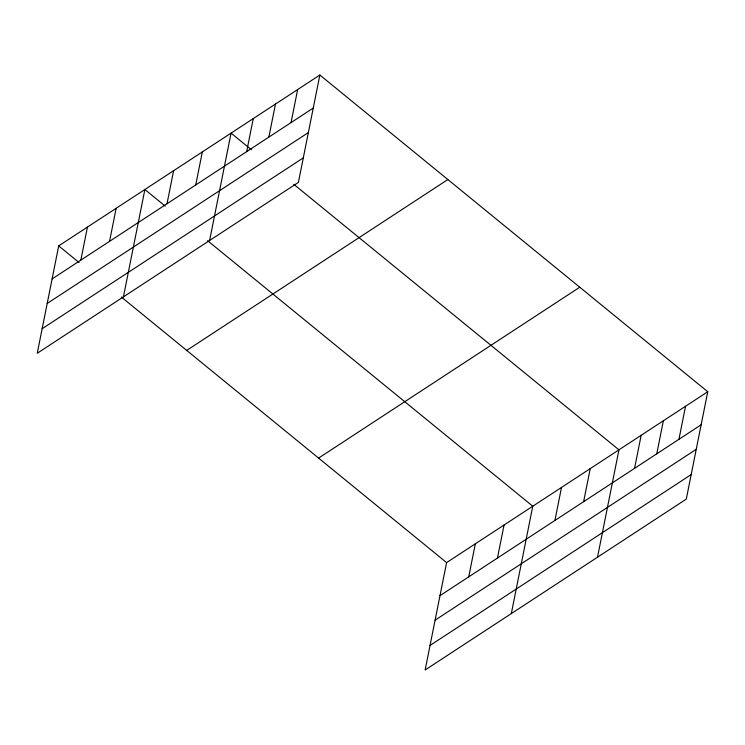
<?xml version="1.0" encoding="UTF-8"?>
<svg xmlns="http://www.w3.org/2000/svg" width="745" height="745" viewBox="0 0 745 745"><rect width="100%" height="100%" fill="white"/><g stroke="black" fill="none" stroke-linecap="round" stroke-linejoin="round"><path stroke-width="1.12" d="M319.856 75.022L58.706 245.887L37.25 353.26L298.4 182.395L319.856 75.022L707.75 391.74L686.294 499.113L425.144 669.979L446.6 562.605L707.75 391.74M80.832 260.135L87.435 227.095M109.552 241.333L116.155 208.302M123.428 296.873L144.884 189.5L165.185 206.086M167.01 203.748L173.613 170.707M195.739 184.956L202.333 151.915M209.606 240.486L231.062 133.122L251.372 149.698M246.66 151.635L253.263 118.595M268.861 137.108L275.464 104.067M291.053 122.59L297.655 89.549M468.726 576.854L475.329 543.813M497.446 558.061L504.048 525.02M511.321 613.591L532.777 506.228L207.566 240.682M554.904 520.466L561.507 487.426M583.633 501.674L590.236 468.633M597.509 557.204L618.955 449.84L293.744 184.294M634.554 468.354L641.156 435.313M656.755 453.826L663.357 420.785M678.946 439.308L685.549 406.267M52.103 278.928L313.254 108.062M47.205 303.457L308.356 132.591M42.148 328.731L303.299 157.866M186.706 350.411L447.857 179.545M318.59 458.091L579.74 287.225M439.997 595.646L701.147 424.78M435.099 620.175L696.249 449.31M430.042 645.449L691.202 474.584M58.706 245.887L79.007 262.473M121.379 297.069L446.6 562.605"/></g></svg>
